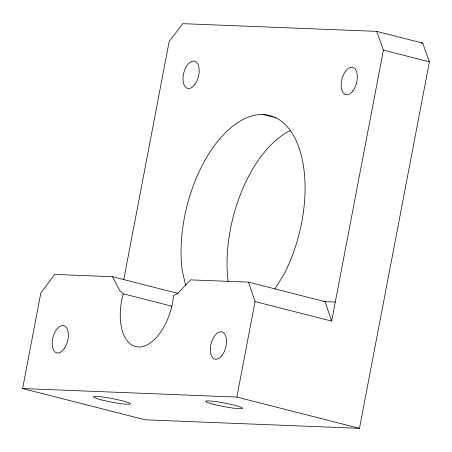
<?xml version="1.0" encoding="UTF-8"?>
<svg xmlns="http://www.w3.org/2000/svg" width="452" height="452" viewBox="0 0 452 452"><rect width="100%" height="100%" fill="white"/><g stroke="black" fill="none" stroke-linecap="round" stroke-linejoin="round"><path stroke-width="0.68" d="M123.735 279.715L169.161 41.578L182.857 23.662L376.708 31.369L422.693 43.093L429.4 61.828L359.481 428.338L145.228 419.823L22.6 388.545L40.816 293.06L54.652 274.415L112.542 276.72L178.235 293.472M22.6 388.545L236.854 397.065L255.069 301.58L248.498 282.133L190.552 279.873L178.325 292.868L173.461 295.828L172.715 302.19A46.855 25.131 -75.7 0 1 138.465 346.995A46.855 25.131 -75.7 0 1 121.701 300.162L123.373 293.84L119.695 290.478L112.542 276.72M255.069 301.58L331.661 321.112L383.415 50.099L376.708 31.369M274.737 289.11L283.833 274.641A107.768 57.794 -75.7 0 0 263.177 114.559L272.646 116.978M421.281 43.036L422.693 43.093M323.677 301.608L335.294 302.06M383.415 50.099L429.4 61.828M273.997 117.322L276.025 117.836M248.498 282.133L325.09 301.665L331.661 321.112M123.373 293.84L171.963 306.23M236.854 397.065L359.481 428.338M185.631 285.257L182.218 270.601A107.768 57.794 -75.7 0 1 263.177 114.559M228.124 281.681A107.768 57.794 -75.7 0 1 290.907 130.317M194.654 84.699A14.057 7.537 -75.7 0 0 195.614 61.568A14.057 7.537 -75.7 0 0 183.032 78.026A14.057 7.537 -75.7 0 0 194.654 84.699M352.797 90.988A14.057 7.537 -75.7 0 0 353.752 67.856A14.057 7.537 -75.7 0 0 341.17 84.315A14.057 7.537 -75.7 0 0 352.797 90.988M101.706 399.935A18.741 1.797 10.8 0 0 130.283 403.93A18.741 1.797 10.8 0 0 103.734 397.161A18.741 1.797 10.8 0 0 101.706 399.935M213.943 404.399A18.741 1.797 10.8 0 0 242.521 408.393A18.741 1.797 10.8 0 0 215.971 401.619A18.741 1.797 10.8 0 0 213.943 404.399M64.721 347.916A14.057 7.537 -75.7 0 0 63.896 325.689A14.057 7.537 -75.7 0 0 52.195 344.198A14.057 7.537 -75.7 0 0 64.721 347.916M221.966 355.487A14.057 7.537 -75.7 0 0 222.926 332.356A14.057 7.537 -75.7 0 0 210.344 348.82A14.057 7.537 -75.7 0 0 221.966 355.487"/></g></svg>
